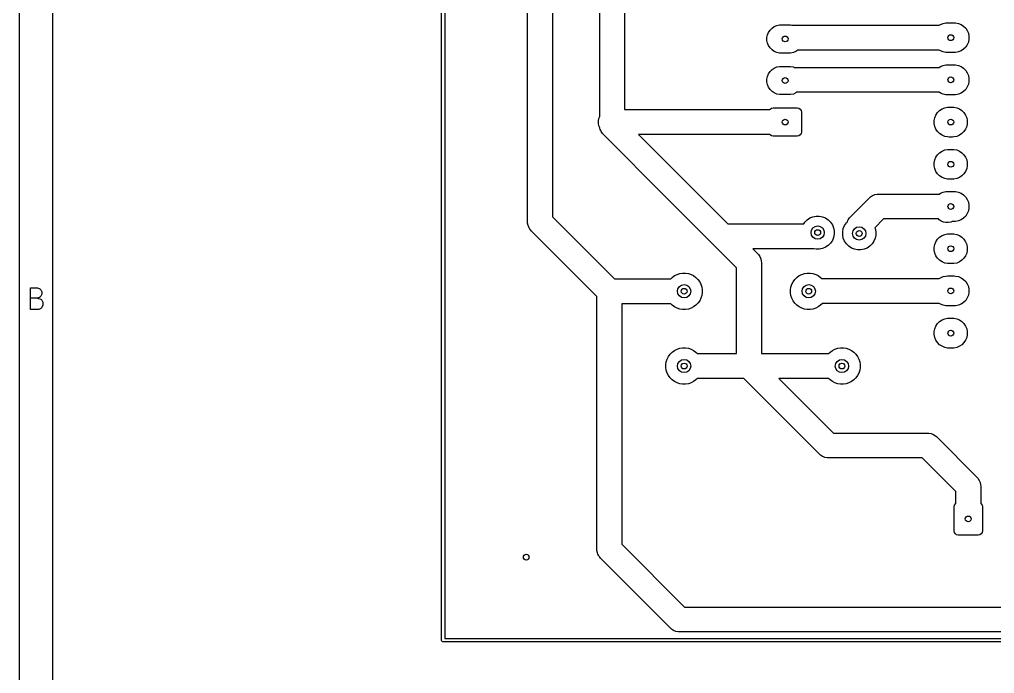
# Model space of a CAD drawing. Header units: inches. Extents: x 0.4 to 11.3, y -7.9 to -0.4.
# Drawn here: x 0.394 to 2.704, y -4.232 to -2.683 of the extents above; entities that cross this region are included whole.
import ezdxf

# ---------------------------------------------------------------- set-up
doc = ezdxf.new("R2010")
doc.units = ezdxf.units.IN
doc.header["$MEASUREMENT"] = 0
doc.layers.add('F.Cu', color=13, linetype='CONTINUOUS', true_color=0xc83434)

msp = doc.modelspace()

# ---------------------------------------------------------------- linework, layer by layer
at = {"layer": 'BLACK', "linetype": 'CONTINUOUS'}
for p, q in [((0.3937, -7.8743), (0.3937, -0.3937)), ((0.4724, -7.7956), (0.4724, -0.4724)), ((0.4197, -3.3698), (0.4197, -3.3186)), ((0.4197, -3.3186), (0.4367, -3.3186)), ((0.4367, -3.3186), (0.4416, -3.3211)), ((0.4416, -3.3211), (0.444, -3.3235)), ((0.444, -3.3235), (0.4465, -3.3284)), ((0.4367, -3.343), (0.4197, -3.343)), ((0.4416, -3.3406), (0.4367, -3.343)), ((0.4367, -3.343), (0.444, -3.3455)), ((0.444, -3.3381), (0.4416, -3.3406)), ((0.4465, -3.3333), (0.444, -3.3381)), ((0.444, -3.3455), (0.4465, -3.3479)), ((0.4465, -3.3284), (0.4465, -3.3333)), ((0.4465, -3.3479), (0.4489, -3.3528)), ((0.4392, -3.3698), (0.4197, -3.3698)), ((0.444, -3.3674), (0.4392, -3.3698)), ((0.4465, -3.365), (0.444, -3.3674)), ((0.4489, -3.3601), (0.4465, -3.365)), ((0.4489, -3.3528), (0.4489, -3.3601))]:
    msp.add_line(p, q, dxfattribs=at)
at = {"layer": 'F.Cu', "linetype": 'CONTINUOUS'}
for p, q in [((1.3937, -4.1535), (1.3937, -1.3976)), ((1.4016, -1.4016), (1.4016, -4.1496)), ((1.7685, -2.9129), (1.7685, -2.1606)), ((1.8276, -2.1729), (1.8276, -2.8965)), ((1.5976, -3.1626), (1.5976, -2.6315)), ((1.6567, -2.6315), (1.6567, -3.1504)), ((2.1768, -2.7033), (2.1823, -2.6996)), ((2.1823, -2.6996), (2.1883, -2.6971)), ((2.1883, -2.6971), (2.1948, -2.6958)), ((2.1948, -2.6958), (2.198, -2.6957)), ((2.198, -2.6957), (2.2177, -2.6957)), ((2.2177, -2.6957), (2.221, -2.6958)), ((2.221, -2.6958), (2.2241, -2.6965)), ((2.2241, -2.6965), (2.5732, -2.6965)), ((2.5732, -2.6965), (2.5758, -2.6947)), ((2.5758, -2.6947), (2.5822, -2.6921)), ((2.5822, -2.6921), (2.589, -2.6907)), ((2.589, -2.6907), (2.5925, -2.6906)), ((2.5925, -2.6906), (2.6083, -2.6906)), ((2.6083, -2.6906), (2.6117, -2.6907)), ((2.6117, -2.6907), (2.6186, -2.6921)), ((2.6186, -2.6921), (2.625, -2.6947)), ((2.625, -2.6947), (2.6307, -2.6986)), ((2.6307, -2.6986), (2.6357, -2.7035)), ((2.1647, -2.7259), (2.166, -2.7194)), ((2.1647, -2.7324), (2.1647, -2.7259)), ((2.166, -2.7194), (2.1685, -2.7134)), ((2.1685, -2.7134), (2.1722, -2.7079)), ((2.1722, -2.7079), (2.1768, -2.7033)), ((2.6357, -2.7035), (2.6395, -2.7093)), ((2.6395, -2.7093), (2.6422, -2.7157)), ((2.6422, -2.7157), (2.6435, -2.7225)), ((2.6435, -2.7225), (2.6435, -2.7295)), ((2.166, -2.7388), (2.1647, -2.7324)), ((2.1685, -2.7449), (2.166, -2.7388)), ((2.1722, -2.7504), (2.1685, -2.7449)), ((2.6357, -2.7485), (2.6307, -2.7534)), ((2.6395, -2.7427), (2.6357, -2.7485)), ((2.6422, -2.7363), (2.6395, -2.7427)), ((2.6435, -2.7295), (2.6422, -2.7363)), ((2.1768, -2.755), (2.1722, -2.7504)), ((2.1823, -2.7586), (2.1768, -2.755)), ((2.1883, -2.7612), (2.1823, -2.7586)), ((2.1948, -2.7624), (2.1883, -2.7612)), ((2.198, -2.7626), (2.1948, -2.7624)), ((2.2177, -2.7626), (2.198, -2.7626)), ((2.221, -2.7624), (2.2177, -2.7626)), ((2.2274, -2.7612), (2.221, -2.7624)), ((2.2335, -2.7586), (2.2274, -2.7612)), ((2.2382, -2.7555), (2.2335, -2.7586)), ((2.5732, -2.7555), (2.2382, -2.7555)), ((2.5758, -2.7572), (2.5732, -2.7555)), ((2.5822, -2.7599), (2.5758, -2.7572)), ((2.589, -2.7612), (2.5822, -2.7599)), ((2.5925, -2.7614), (2.589, -2.7612)), ((2.6083, -2.7614), (2.5925, -2.7614)), ((2.6117, -2.7612), (2.6083, -2.7614)), ((2.6186, -2.7599), (2.6117, -2.7612)), ((2.625, -2.7572), (2.6186, -2.7599)), ((2.6307, -2.7534), (2.625, -2.7572)), ((2.1883, -2.7955), (2.1948, -2.7943)), ((2.1948, -2.7943), (2.198, -2.7941)), ((2.198, -2.7941), (2.2177, -2.7941)), ((2.2177, -2.7941), (2.221, -2.7943)), ((2.221, -2.7943), (2.2274, -2.7955)), ((2.5732, -2.7965), (2.5758, -2.7947)), ((2.5758, -2.7947), (2.5822, -2.7921)), ((2.5822, -2.7921), (2.589, -2.7907)), ((2.589, -2.7907), (2.5925, -2.7906)), ((2.5925, -2.7906), (2.6083, -2.7906)), ((2.6083, -2.7906), (2.6117, -2.7907)), ((2.6117, -2.7907), (2.6186, -2.7921)), ((2.6186, -2.7921), (2.625, -2.7947)), ((2.625, -2.7947), (2.6307, -2.7986)), ((2.1647, -2.8243), (2.166, -2.8178)), ((2.166, -2.8178), (2.1685, -2.8118)), ((2.1685, -2.8118), (2.1722, -2.8063)), ((2.1722, -2.8063), (2.1768, -2.8017)), ((2.1768, -2.8017), (2.1823, -2.798)), ((2.1823, -2.798), (2.1883, -2.7955)), ((2.2274, -2.7955), (2.2297, -2.7965)), ((2.2297, -2.7965), (2.5732, -2.7965)), ((2.6307, -2.7986), (2.6357, -2.8035)), ((2.6357, -2.8035), (2.6395, -2.8093)), ((2.6395, -2.8093), (2.6422, -2.8157)), ((2.6422, -2.8157), (2.6435, -2.8225)), ((2.1647, -2.8308), (2.1647, -2.8243)), ((2.166, -2.8373), (2.1647, -2.8308)), ((2.1685, -2.8433), (2.166, -2.8373)), ((2.6422, -2.8363), (2.6395, -2.8427)), ((2.6435, -2.8295), (2.6422, -2.8363)), ((2.6435, -2.8225), (2.6435, -2.8295)), ((2.1722, -2.8488), (2.1685, -2.8433)), ((2.1768, -2.8534), (2.1722, -2.8488)), ((2.1823, -2.8571), (2.1768, -2.8534)), ((2.1883, -2.8596), (2.1823, -2.8571)), ((2.1948, -2.8609), (2.1883, -2.8596)), ((2.198, -2.861), (2.1948, -2.8609)), ((2.2177, -2.861), (2.198, -2.861)), ((2.221, -2.8609), (2.2177, -2.861)), ((2.2274, -2.8596), (2.221, -2.8609)), ((2.2335, -2.8571), (2.2274, -2.8596)), ((2.2358, -2.8555), (2.2335, -2.8571)), ((2.5732, -2.8555), (2.2358, -2.8555)), ((2.5758, -2.8572), (2.5732, -2.8555)), ((2.5822, -2.8599), (2.5758, -2.8572)), ((2.589, -2.8612), (2.5822, -2.8599)), ((2.5925, -2.8614), (2.589, -2.8612)), ((2.6083, -2.8614), (2.5925, -2.8614)), ((2.6117, -2.8612), (2.6083, -2.8614)), ((2.6186, -2.8599), (2.6117, -2.8612)), ((2.625, -2.8572), (2.6186, -2.8599)), ((2.6307, -2.8534), (2.625, -2.8572)), ((2.6357, -2.8485), (2.6307, -2.8534)), ((2.6395, -2.8427), (2.6357, -2.8485)), ((1.8276, -2.8965), (2.1717, -2.8965)), ((2.1717, -2.8965), (2.1724, -2.8954)), ((2.1724, -2.8954), (2.1756, -2.8933)), ((2.1756, -2.8933), (2.1793, -2.8925)), ((2.1793, -2.8925), (2.2364, -2.8925)), ((2.2364, -2.8925), (2.2402, -2.8933)), ((2.2402, -2.8933), (2.2434, -2.8954)), ((2.2434, -2.8954), (2.2455, -2.8986)), ((2.2455, -2.8986), (2.2463, -2.9024)), ((2.2463, -2.9024), (2.2463, -2.9496)), ((2.5625, -2.9157), (2.5652, -2.9093)), ((2.5652, -2.9093), (2.5691, -2.9035)), ((2.5691, -2.9035), (2.574, -2.8986)), ((2.574, -2.8986), (2.5798, -2.8947)), ((2.5798, -2.8947), (2.5862, -2.8921)), ((2.5862, -2.8921), (2.593, -2.8907)), ((2.593, -2.8907), (2.5965, -2.8906)), ((2.5965, -2.8906), (2.6043, -2.8906)), ((2.6043, -2.8906), (2.6078, -2.8907)), ((2.6078, -2.8907), (2.6146, -2.8921)), ((2.6146, -2.8921), (2.621, -2.8947)), ((2.621, -2.8947), (2.6268, -2.8986)), ((2.6268, -2.8986), (2.6317, -2.9035)), ((2.6317, -2.9035), (2.6356, -2.9093)), ((2.6356, -2.9093), (2.6382, -2.9157)), ((1.7655, -2.9231), (1.7666, -2.9174)), ((1.7655, -2.9289), (1.7655, -2.9231)), ((1.7666, -2.9346), (1.7655, -2.9289)), ((1.7666, -2.9174), (1.7685, -2.9129)), ((2.5612, -2.9225), (2.5625, -2.9157)), ((2.5612, -2.9295), (2.5612, -2.9225)), ((2.5625, -2.9363), (2.5612, -2.9295)), ((2.6382, -2.9157), (2.6396, -2.9225)), ((2.6396, -2.9295), (2.6382, -2.9363)), ((2.6396, -2.9225), (2.6396, -2.9295)), ((1.7688, -2.9399), (1.7666, -2.9346)), ((1.7692, -2.9405), (1.7688, -2.9399)), ((1.7698, -2.9432), (1.7692, -2.9405)), ((1.7711, -2.9463), (1.7698, -2.9432)), ((1.772, -2.9486), (1.7711, -2.9463)), ((1.7752, -2.9534), (1.772, -2.9486)), ((1.7772, -2.9555), (1.7752, -2.9534)), ((1.7752, -2.9534), (1.7752, -2.9534)), ((1.9268, -3.1051), (1.7772, -2.9555)), ((2.1717, -2.9555), (1.8607, -2.9555)), ((1.8607, -2.9555), (1.9685, -3.0634)), ((2.1724, -2.9566), (2.1717, -2.9555)), ((2.1756, -2.9587), (2.1724, -2.9566)), ((2.2434, -2.9566), (2.2402, -2.9587)), ((2.2455, -2.9534), (2.2434, -2.9566)), ((2.2463, -2.9496), (2.2455, -2.9534)), ((2.5652, -2.9427), (2.5625, -2.9363)), ((2.5691, -2.9485), (2.5652, -2.9427)), ((2.574, -2.9534), (2.5691, -2.9485)), ((2.5798, -2.9572), (2.574, -2.9534)), ((2.6268, -2.9534), (2.621, -2.9572)), ((2.6317, -2.9485), (2.6268, -2.9534)), ((2.6356, -2.9427), (2.6317, -2.9485)), ((2.6382, -2.9363), (2.6356, -2.9427)), ((2.1793, -2.9594), (2.1756, -2.9587)), ((2.2364, -2.9594), (2.1793, -2.9594)), ((2.2402, -2.9587), (2.2364, -2.9594)), ((2.5862, -2.9599), (2.5798, -2.9572)), ((2.593, -2.9612), (2.5862, -2.9599)), ((2.5965, -2.9614), (2.593, -2.9612)), ((2.6043, -2.9614), (2.5965, -2.9614)), ((2.6078, -2.9612), (2.6043, -2.9614)), ((2.6146, -2.9599), (2.6078, -2.9612)), ((2.621, -2.9572), (2.6146, -2.9599)), ((2.5691, -3.0035), (2.574, -2.9986)), ((2.574, -2.9986), (2.5798, -2.9947)), ((2.5798, -2.9947), (2.5862, -2.9921)), ((2.5862, -2.9921), (2.593, -2.9907)), ((2.593, -2.9907), (2.5965, -2.9906)), ((2.5965, -2.9906), (2.6043, -2.9906)), ((2.6043, -2.9906), (2.6078, -2.9907)), ((2.6078, -2.9907), (2.6146, -2.9921)), ((2.6146, -2.9921), (2.621, -2.9947)), ((2.621, -2.9947), (2.6268, -2.9986)), ((2.6268, -2.9986), (2.6317, -3.0035)), ((2.5612, -3.0225), (2.5625, -3.0157)), ((2.5612, -3.0295), (2.5612, -3.0225)), ((2.5625, -3.0157), (2.5652, -3.0093)), ((2.5652, -3.0093), (2.5691, -3.0035)), ((2.6317, -3.0035), (2.6356, -3.0093)), ((2.6356, -3.0093), (2.6382, -3.0157)), ((2.6382, -3.0157), (2.6396, -3.0225)), ((2.6396, -3.0225), (2.6396, -3.0295)), ((2.5625, -3.0363), (2.5612, -3.0295)), ((2.5652, -3.0427), (2.5625, -3.0363)), ((2.5691, -3.0485), (2.5652, -3.0427)), ((2.574, -3.0534), (2.5691, -3.0485)), ((2.6317, -3.0485), (2.6268, -3.0534)), ((2.6356, -3.0427), (2.6317, -3.0485)), ((2.6382, -3.0363), (2.6356, -3.0427)), ((2.6396, -3.0295), (2.6382, -3.0363)), ((1.9685, -3.0634), (2.0707, -3.1655)), ((2.5798, -3.0572), (2.574, -3.0534)), ((2.5862, -3.0599), (2.5798, -3.0572)), ((2.593, -3.0612), (2.5862, -3.0599)), ((2.5965, -3.0614), (2.593, -3.0612)), ((2.6043, -3.0614), (2.5965, -3.0614)), ((2.6078, -3.0612), (2.6043, -3.0614)), ((2.6146, -3.0599), (2.6078, -3.0612)), ((2.621, -3.0572), (2.6146, -3.0599)), ((2.6268, -3.0534), (2.621, -3.0572)), ((2.5732, -3.0965), (2.5758, -3.0947)), ((2.5758, -3.0947), (2.5822, -3.0921)), ((2.5822, -3.0921), (2.589, -3.0907)), ((2.589, -3.0907), (2.5925, -3.0906)), ((2.5925, -3.0906), (2.6083, -3.0906)), ((2.6083, -3.0906), (2.6117, -3.0907)), ((2.6117, -3.0907), (2.6186, -3.0921)), ((2.6186, -3.0921), (2.625, -3.0947)), ((2.625, -3.0947), (2.6307, -3.0986)), ((2.0289, -3.2073), (1.9268, -3.1051)), ((2.3626, -3.1504), (2.4079, -3.1051)), ((2.4079, -3.1051), (2.41, -3.1032)), ((2.41, -3.1032), (2.4129, -3.1012)), ((2.4129, -3.1012), (2.4148, -3.0999)), ((2.4148, -3.0999), (2.417, -3.099)), ((2.417, -3.099), (2.4202, -3.0977)), ((2.4202, -3.0977), (2.4258, -3.0966)), ((2.4258, -3.0966), (2.4287, -3.0965)), ((2.4287, -3.0965), (2.5732, -3.0965)), ((2.6307, -3.0986), (2.6357, -3.1035)), ((2.6357, -3.1035), (2.6395, -3.1093)), ((2.6395, -3.1093), (2.6422, -3.1157)), ((2.6422, -3.1157), (2.6435, -3.1225)), ((2.6422, -3.1363), (2.6395, -3.1427)), ((2.6435, -3.1295), (2.6422, -3.1363)), ((2.6435, -3.1225), (2.6435, -3.1295)), ((1.5978, -3.1655), (1.5976, -3.1626)), ((1.6567, -3.1504), (1.8036, -3.2972)), ((2.2519, -3.1669), (2.2546, -3.1628)), ((2.2546, -3.1628), (2.2601, -3.1574)), ((2.2601, -3.1574), (2.2665, -3.1531)), ((2.2665, -3.1531), (2.2736, -3.1501)), ((2.2736, -3.1501), (2.2812, -3.1486)), ((2.2812, -3.1486), (2.2889, -3.1486)), ((2.2889, -3.1486), (2.2965, -3.1501)), ((2.2965, -3.1501), (2.3036, -3.1531)), ((2.3036, -3.1531), (2.31, -3.1574)), ((2.31, -3.1574), (2.3155, -3.1628)), ((2.3155, -3.1628), (2.3198, -3.1692)), ((2.3487, -3.1712), (2.353, -3.1648)), ((2.353, -3.1648), (2.3553, -3.1626)), ((2.3553, -3.1626), (2.3566, -3.1593)), ((2.3566, -3.1593), (2.3574, -3.1573)), ((2.3574, -3.1573), (2.3606, -3.1525)), ((2.3606, -3.1525), (2.3626, -3.1504)), ((2.441, -3.1555), (2.4203, -3.1762)), ((2.571, -3.1555), (2.441, -3.1555)), ((2.573, -3.1575), (2.571, -3.1555)), ((2.5778, -3.1607), (2.573, -3.1575)), ((2.5832, -3.1629), (2.5778, -3.1607)), ((2.5888, -3.164), (2.5832, -3.1629)), ((2.5946, -3.164), (2.5888, -3.164)), ((2.6003, -3.1629), (2.5946, -3.164)), ((2.6039, -3.1614), (2.6003, -3.1629)), ((2.6083, -3.1614), (2.6039, -3.1614)), ((2.6117, -3.1612), (2.6083, -3.1614)), ((2.6186, -3.1599), (2.6117, -3.1612)), ((2.625, -3.1572), (2.6186, -3.1599)), ((2.6307, -3.1534), (2.625, -3.1572)), ((2.6357, -3.1485), (2.6307, -3.1534)), ((2.6395, -3.1427), (2.6357, -3.1485)), ((1.5989, -3.1712), (1.5978, -3.1655)), ((1.5995, -3.1725), (1.5989, -3.1712)), ((1.6011, -3.1765), (1.5995, -3.1725)), ((1.604, -3.1809), (1.6011, -3.1765)), ((1.6043, -3.1813), (1.604, -3.1809)), ((1.6063, -3.1835), (1.6043, -3.1813)), ((1.7618, -3.339), (1.6063, -3.1835)), ((2.0707, -3.1655), (2.0721, -3.1669)), ((2.0721, -3.1669), (2.2519, -3.1669)), ((2.3198, -3.1692), (2.3227, -3.1764)), ((2.3227, -3.1764), (2.3242, -3.1839)), ((2.3242, -3.1839), (2.3242, -3.1917)), ((2.3443, -3.1859), (2.3458, -3.1783)), ((2.3443, -3.1936), (2.3443, -3.1859)), ((2.3458, -3.1783), (2.3487, -3.1712)), ((2.4203, -3.1762), (2.4211, -3.1783)), ((2.4211, -3.1783), (2.4226, -3.1859)), ((2.4226, -3.1859), (2.4226, -3.1936)), ((2.0925, -3.2709), (2.0289, -3.2073)), ((2.3198, -3.2064), (2.3155, -3.2128)), ((2.3227, -3.1992), (2.3198, -3.2064)), ((2.3242, -3.1917), (2.3227, -3.1992)), ((2.3458, -3.2012), (2.3443, -3.1936)), ((2.3487, -3.2083), (2.3458, -3.2012)), ((2.353, -3.2147), (2.3487, -3.2083)), ((2.4182, -3.2083), (2.4139, -3.2147)), ((2.4211, -3.2012), (2.4182, -3.2083)), ((2.4226, -3.1936), (2.4211, -3.2012)), ((2.5625, -3.2157), (2.5652, -3.2093)), ((2.5652, -3.2093), (2.5691, -3.2035)), ((2.5691, -3.2035), (2.574, -3.1986)), ((2.574, -3.1986), (2.5798, -3.1947)), ((2.5798, -3.1947), (2.5862, -3.1921)), ((2.5862, -3.1921), (2.593, -3.1907)), ((2.593, -3.1907), (2.5965, -3.1906)), ((2.5965, -3.1906), (2.6043, -3.1906)), ((2.6043, -3.1906), (2.6078, -3.1907)), ((2.6078, -3.1907), (2.6146, -3.1921)), ((2.6146, -3.1921), (2.621, -3.1947)), ((2.621, -3.1947), (2.6268, -3.1986)), ((2.6268, -3.1986), (2.6317, -3.2035)), ((2.6317, -3.2035), (2.6356, -3.2093)), ((2.6356, -3.2093), (2.6382, -3.2157)), ((2.2762, -3.226), (2.1311, -3.226)), ((2.1311, -3.226), (2.1429, -3.2378)), ((2.2812, -3.227), (2.2762, -3.226)), ((2.2889, -3.227), (2.2812, -3.227)), ((2.2965, -3.2255), (2.2889, -3.227)), ((2.3036, -3.2225), (2.2965, -3.2255)), ((2.31, -3.2182), (2.3036, -3.2225)), ((2.3155, -3.2128), (2.31, -3.2182)), ((2.3585, -3.2202), (2.353, -3.2147)), ((2.3649, -3.2245), (2.3585, -3.2202)), ((2.372, -3.2274), (2.3649, -3.2245)), ((2.3796, -3.2289), (2.372, -3.2274)), ((2.3873, -3.2289), (2.3796, -3.2289)), ((2.3949, -3.2274), (2.3873, -3.2289)), ((2.402, -3.2245), (2.3949, -3.2274)), ((2.4084, -3.2202), (2.402, -3.2245)), ((2.4139, -3.2147), (2.4084, -3.2202)), ((2.5612, -3.2225), (2.5625, -3.2157)), ((2.5612, -3.2295), (2.5612, -3.2225)), ((2.5625, -3.2363), (2.5612, -3.2295)), ((2.6382, -3.2157), (2.6396, -3.2225)), ((2.6396, -3.2295), (2.6382, -3.2363)), ((2.6396, -3.2225), (2.6396, -3.2295)), ((2.1429, -3.2378), (2.1449, -3.2399)), ((2.1449, -3.2399), (2.1481, -3.2447)), ((2.1481, -3.2447), (2.1481, -3.2447)), ((2.1481, -3.2447), (2.1503, -3.2501)), ((2.1503, -3.2501), (2.1514, -3.2558)), ((2.1514, -3.2558), (2.1516, -3.2587)), ((2.5652, -3.2427), (2.5625, -3.2363)), ((2.5691, -3.2485), (2.5652, -3.2427)), ((2.574, -3.2534), (2.5691, -3.2485)), ((2.5798, -3.2572), (2.574, -3.2534)), ((2.5862, -3.2599), (2.5798, -3.2572)), ((2.621, -3.2572), (2.6146, -3.2599)), ((2.6268, -3.2534), (2.621, -3.2572)), ((2.6317, -3.2485), (2.6268, -3.2534)), ((2.6356, -3.2427), (2.6317, -3.2485)), ((2.6382, -3.2363), (2.6356, -3.2427)), ((2.0925, -3.4744), (2.0925, -3.2709)), ((2.1516, -3.2587), (2.1516, -3.4744)), ((2.593, -3.2612), (2.5862, -3.2599)), ((2.5965, -3.2614), (2.593, -3.2612)), ((2.6043, -3.2614), (2.5965, -3.2614)), ((2.6078, -3.2612), (2.6043, -3.2614)), ((2.6146, -3.2599), (2.6078, -3.2612)), ((1.8036, -3.2972), (1.937, -3.2972)), ((1.937, -3.2972), (1.9404, -3.2938)), ((1.9404, -3.2938), (1.9459, -3.2898)), ((1.9459, -3.2898), (1.9519, -3.2868)), ((1.9519, -3.2868), (1.9584, -3.2847)), ((1.9584, -3.2847), (1.9651, -3.2836)), ((1.9651, -3.2836), (1.9719, -3.2836)), ((1.9719, -3.2836), (1.9786, -3.2847)), ((1.9786, -3.2847), (1.9851, -3.2868)), ((1.9851, -3.2868), (1.9911, -3.2898)), ((1.9911, -3.2898), (1.9966, -3.2938)), ((1.9966, -3.2938), (2.0014, -3.2986)), ((2.0014, -3.2986), (2.0054, -3.3041)), ((2.2269, -3.3041), (2.2308, -3.2986)), ((2.2308, -3.2986), (2.2357, -3.2938)), ((2.2357, -3.2938), (2.2412, -3.2898)), ((2.2412, -3.2898), (2.2472, -3.2868)), ((2.2472, -3.2868), (2.2537, -3.2847)), ((2.2537, -3.2847), (2.2604, -3.2836)), ((2.2604, -3.2836), (2.2672, -3.2836)), ((2.2672, -3.2836), (2.2739, -3.2847)), ((2.2739, -3.2847), (2.2804, -3.2868)), ((2.2804, -3.2868), (2.2864, -3.2898)), ((2.2864, -3.2898), (2.2919, -3.2938)), ((2.2919, -3.2938), (2.2945, -3.2965)), ((2.2945, -3.2965), (2.5732, -3.2965)), ((2.5732, -3.2965), (2.5758, -3.2947)), ((2.5758, -3.2947), (2.5822, -3.2921)), ((2.5822, -3.2921), (2.589, -3.2907)), ((2.589, -3.2907), (2.5925, -3.2906)), ((2.5925, -3.2906), (2.6083, -3.2906)), ((2.6083, -3.2906), (2.6117, -3.2907)), ((2.6117, -3.2907), (2.6186, -3.2921)), ((2.6186, -3.2921), (2.625, -3.2947)), ((2.625, -3.2947), (2.6307, -3.2986)), ((2.6307, -3.2986), (2.6357, -3.3035)), ((2.6357, -3.3035), (2.6395, -3.3093)), ((2.0054, -3.3041), (2.0085, -3.3102)), ((2.0085, -3.3102), (2.0106, -3.3167)), ((2.0106, -3.3167), (2.0117, -3.3234)), ((2.0117, -3.3234), (2.0117, -3.3302)), ((2.2206, -3.3234), (2.2217, -3.3167)), ((2.2206, -3.3302), (2.2206, -3.3234)), ((2.2217, -3.3167), (2.2238, -3.3102)), ((2.2238, -3.3102), (2.2269, -3.3041)), ((2.6395, -3.3093), (2.6422, -3.3157)), ((2.6422, -3.3157), (2.6435, -3.3225)), ((2.6435, -3.3225), (2.6435, -3.3295)), ((1.7618, -3.9382), (1.7618, -3.339)), ((2.0054, -3.3494), (2.0014, -3.3549)), ((2.0085, -3.3433), (2.0054, -3.3494)), ((2.0106, -3.3369), (2.0085, -3.3433)), ((2.0117, -3.3302), (2.0106, -3.3369)), ((2.2217, -3.3369), (2.2206, -3.3302)), ((2.2238, -3.3433), (2.2217, -3.3369)), ((2.2269, -3.3494), (2.2238, -3.3433)), ((2.2308, -3.3549), (2.2269, -3.3494)), ((2.6357, -3.3485), (2.6307, -3.3534)), ((2.6395, -3.3427), (2.6357, -3.3485)), ((2.6422, -3.3363), (2.6395, -3.3427)), ((2.6435, -3.3295), (2.6422, -3.3363)), ((1.937, -3.3563), (1.8209, -3.3563)), ((1.8209, -3.3563), (1.8209, -3.926)), ((1.9404, -3.3597), (1.937, -3.3563)), ((1.9459, -3.3637), (1.9404, -3.3597)), ((1.9519, -3.3668), (1.9459, -3.3637)), ((1.9584, -3.3689), (1.9519, -3.3668)), ((1.9651, -3.3699), (1.9584, -3.3689)), ((1.9719, -3.3699), (1.9651, -3.3699)), ((1.9786, -3.3689), (1.9719, -3.3699)), ((1.9851, -3.3668), (1.9786, -3.3689)), ((1.9911, -3.3637), (1.9851, -3.3668)), ((1.9966, -3.3597), (1.9911, -3.3637)), ((2.0014, -3.3549), (1.9966, -3.3597)), ((2.2357, -3.3597), (2.2308, -3.3549)), ((2.2412, -3.3637), (2.2357, -3.3597)), ((2.2472, -3.3668), (2.2412, -3.3637)), ((2.2537, -3.3689), (2.2472, -3.3668)), ((2.2604, -3.3699), (2.2537, -3.3689)), ((2.2672, -3.3699), (2.2604, -3.3699)), ((2.2739, -3.3689), (2.2672, -3.3699)), ((2.2804, -3.3668), (2.2739, -3.3689)), ((2.2864, -3.3637), (2.2804, -3.3668)), ((2.2919, -3.3597), (2.2864, -3.3637)), ((2.2961, -3.3555), (2.2919, -3.3597)), ((2.5732, -3.3555), (2.2961, -3.3555)), ((2.5758, -3.3572), (2.5732, -3.3555)), ((2.5822, -3.3599), (2.5758, -3.3572)), ((2.589, -3.3612), (2.5822, -3.3599)), ((2.5925, -3.3614), (2.589, -3.3612)), ((2.6083, -3.3614), (2.5925, -3.3614)), ((2.6117, -3.3612), (2.6083, -3.3614)), ((2.6186, -3.3599), (2.6117, -3.3612)), ((2.625, -3.3572), (2.6186, -3.3599)), ((2.6307, -3.3534), (2.625, -3.3572)), ((2.574, -3.3986), (2.5798, -3.3947)), ((2.5798, -3.3947), (2.5862, -3.3921)), ((2.5862, -3.3921), (2.593, -3.3907)), ((2.593, -3.3907), (2.5965, -3.3906)), ((2.5965, -3.3906), (2.6043, -3.3906)), ((2.6043, -3.3906), (2.6078, -3.3907)), ((2.6078, -3.3907), (2.6146, -3.3921)), ((2.6146, -3.3921), (2.621, -3.3947)), ((2.621, -3.3947), (2.6268, -3.3986)), ((2.5612, -3.4225), (2.5625, -3.4157)), ((2.5625, -3.4157), (2.5652, -3.4093)), ((2.5652, -3.4093), (2.5691, -3.4035)), ((2.5691, -3.4035), (2.574, -3.3986)), ((2.6268, -3.3986), (2.6317, -3.4035)), ((2.6317, -3.4035), (2.6356, -3.4093)), ((2.6356, -3.4093), (2.6382, -3.4157)), ((2.6382, -3.4157), (2.6396, -3.4225)), ((2.5612, -3.4295), (2.5612, -3.4225)), ((2.5625, -3.4363), (2.5612, -3.4295)), ((2.5652, -3.4427), (2.5625, -3.4363)), ((2.6382, -3.4363), (2.6356, -3.4427)), ((2.6396, -3.4295), (2.6382, -3.4363)), ((2.6396, -3.4225), (2.6396, -3.4295)), ((1.9459, -3.467), (1.9519, -3.4639)), ((1.9519, -3.4639), (1.9584, -3.4618)), ((1.9584, -3.4618), (1.9651, -3.4608)), ((1.9651, -3.4608), (1.9719, -3.4608)), ((1.9719, -3.4608), (1.9786, -3.4618)), ((1.9786, -3.4618), (1.9851, -3.4639)), ((1.9851, -3.4639), (1.9911, -3.467)), ((2.3199, -3.467), (2.3259, -3.4639)), ((2.3259, -3.4639), (2.3324, -3.4618)), ((2.3324, -3.4618), (2.3391, -3.4608)), ((2.3391, -3.4608), (2.3459, -3.4608)), ((2.3459, -3.4608), (2.3526, -3.4618)), ((2.3526, -3.4618), (2.3591, -3.4639)), ((2.3591, -3.4639), (2.3651, -3.467)), ((2.5691, -3.4485), (2.5652, -3.4427)), ((2.574, -3.4534), (2.5691, -3.4485)), ((2.5798, -3.4572), (2.574, -3.4534)), ((2.5862, -3.4599), (2.5798, -3.4572)), ((2.593, -3.4612), (2.5862, -3.4599)), ((2.5965, -3.4614), (2.593, -3.4612)), ((2.6043, -3.4614), (2.5965, -3.4614)), ((2.6078, -3.4612), (2.6043, -3.4614)), ((2.6146, -3.4599), (2.6078, -3.4612)), ((2.621, -3.4572), (2.6146, -3.4599)), ((2.6268, -3.4534), (2.621, -3.4572)), ((2.6317, -3.4485), (2.6268, -3.4534)), ((2.6356, -3.4427), (2.6317, -3.4485)), ((1.9264, -3.4938), (1.9285, -3.4874)), ((1.9285, -3.4874), (1.9316, -3.4813)), ((1.9316, -3.4813), (1.9356, -3.4758)), ((1.9356, -3.4758), (1.9404, -3.471)), ((1.9404, -3.471), (1.9459, -3.467)), ((1.9911, -3.467), (1.9966, -3.471)), ((1.9966, -3.471), (2, -3.4744)), ((2, -3.4744), (2.0925, -3.4744)), ((2.1516, -3.4744), (2.311, -3.4744)), ((2.311, -3.4744), (2.3144, -3.471)), ((2.3144, -3.471), (2.3199, -3.467)), ((2.3651, -3.467), (2.3706, -3.471)), ((2.3706, -3.471), (2.3755, -3.4758)), ((2.3755, -3.4758), (2.3794, -3.4813)), ((2.3794, -3.4813), (2.3825, -3.4874)), ((2.3825, -3.4874), (2.3846, -3.4938)), ((1.9253, -3.5005), (1.9264, -3.4938)), ((1.9253, -3.5073), (1.9253, -3.5005)), ((1.9264, -3.514), (1.9253, -3.5073)), ((2.3846, -3.4938), (2.3857, -3.5005)), ((2.3857, -3.5073), (2.3846, -3.514)), ((2.3857, -3.5005), (2.3857, -3.5073)), ((1.9285, -3.5205), (1.9264, -3.514)), ((1.9316, -3.5266), (1.9285, -3.5205)), ((1.9356, -3.5321), (1.9316, -3.5266)), ((1.9404, -3.5369), (1.9356, -3.5321)), ((2, -3.5335), (1.9966, -3.5369)), ((2.1098, -3.5335), (2, -3.5335)), ((2.2894, -3.713), (2.1098, -3.5335)), ((2.311, -3.5335), (2.1933, -3.5335)), ((2.1933, -3.5335), (2.3225, -3.6626)), ((2.3144, -3.5369), (2.311, -3.5335)), ((2.3755, -3.5321), (2.3706, -3.5369)), ((2.3794, -3.5266), (2.3755, -3.5321)), ((2.3825, -3.5205), (2.3794, -3.5266)), ((2.3846, -3.514), (2.3825, -3.5205)), ((1.9459, -3.5409), (1.9404, -3.5369)), ((1.9519, -3.5439), (1.9459, -3.5409)), ((1.9584, -3.546), (1.9519, -3.5439)), ((1.9651, -3.5471), (1.9584, -3.546)), ((1.9719, -3.5471), (1.9651, -3.5471)), ((1.9786, -3.546), (1.9719, -3.5471)), ((1.9851, -3.5439), (1.9786, -3.546)), ((1.9911, -3.5409), (1.9851, -3.5439)), ((1.9966, -3.5369), (1.9911, -3.5409)), ((2.3199, -3.5409), (2.3144, -3.5369)), ((2.3259, -3.5439), (2.3199, -3.5409)), ((2.3324, -3.546), (2.3259, -3.5439)), ((2.3391, -3.5471), (2.3324, -3.546)), ((2.3459, -3.5471), (2.3391, -3.5471)), ((2.3526, -3.546), (2.3459, -3.5471)), ((2.3591, -3.5439), (2.3526, -3.546)), ((2.3651, -3.5409), (2.3591, -3.5439)), ((2.3706, -3.5369), (2.3651, -3.5409)), ((2.3225, -3.6626), (2.5453, -3.6626)), ((2.5453, -3.6626), (2.5482, -3.6627)), ((2.5482, -3.6627), (2.5538, -3.6639)), ((2.5538, -3.6639), (2.557, -3.6652)), ((2.557, -3.6652), (2.5592, -3.6661)), ((2.5592, -3.6661), (2.5628, -3.6685)), ((2.5628, -3.6685), (2.564, -3.6693)), ((2.564, -3.6693), (2.5662, -3.6712)), ((2.5662, -3.6712), (2.6626, -3.7677)), ((2.2915, -3.715), (2.2894, -3.713)), ((2.2963, -3.7182), (2.2915, -3.715)), ((2.2985, -3.7191), (2.2963, -3.7182)), ((2.3017, -3.7204), (2.2985, -3.7191)), ((2.3073, -3.7215), (2.3017, -3.7204)), ((2.3102, -3.7217), (2.3073, -3.7215)), ((2.533, -3.7217), (2.3102, -3.7217)), ((2.6122, -3.8008), (2.533, -3.7217)), ((2.6626, -3.7677), (2.6646, -3.7699)), ((2.6646, -3.7699), (2.6678, -3.7747)), ((2.6678, -3.7747), (2.67, -3.78)), ((2.67, -3.78), (2.6711, -3.7857)), ((2.6711, -3.7857), (2.6713, -3.7886)), ((2.6713, -3.7886), (2.6713, -3.8299)), ((2.6122, -3.8299), (2.6122, -3.8008)), ((2.6083, -3.8376), (2.609, -3.8338)), ((2.609, -3.8338), (2.6112, -3.8306)), ((2.6112, -3.8306), (2.6122, -3.8299)), ((2.6713, -3.8299), (2.6723, -3.8306)), ((2.6723, -3.8306), (2.6744, -3.8338)), ((2.6744, -3.8338), (2.6752, -3.8376)), ((2.6083, -3.8947), (2.6083, -3.8376)), ((2.6752, -3.8376), (2.6752, -3.8947)), ((2.609, -3.8985), (2.6083, -3.8947)), ((2.6112, -3.9016), (2.609, -3.8985)), ((2.6143, -3.9038), (2.6112, -3.9016)), ((2.6181, -3.9045), (2.6143, -3.9038)), ((2.6691, -3.9038), (2.6654, -3.9045)), ((2.6723, -3.9016), (2.6691, -3.9038)), ((2.6744, -3.8985), (2.6723, -3.9016)), ((2.6752, -3.8947), (2.6744, -3.8985)), ((1.8209, -3.926), (1.9697, -4.0748)), ((2.6654, -3.9045), (2.6181, -3.9045)), ((1.762, -3.9411), (1.7618, -3.9382)), ((1.7631, -3.9468), (1.762, -3.9411)), ((1.7644, -3.9499), (1.7631, -3.9468)), ((1.7653, -3.9521), (1.7644, -3.9499)), ((1.7667, -3.9542), (1.7653, -3.9521)), ((1.7685, -3.9569), (1.7667, -3.9542)), ((1.7705, -3.9591), (1.7685, -3.9569)), ((1.9366, -4.1252), (1.7705, -3.9591)), ((1.9697, -4.0748), (2.3327, -4.0748)), ((2.3327, -4.0748), (2.8094, -4.0748)), ((1.9387, -4.1272), (1.9366, -4.1252)), ((1.9436, -4.1304), (1.9387, -4.1272)), ((1.9489, -4.1326), (1.9436, -4.1304)), ((1.9546, -4.1337), (1.9489, -4.1326)), ((1.9575, -4.1339), (1.9546, -4.1337)), ((2.3327, -4.1339), (1.9575, -4.1339)), ((2.8346, -4.1339), (2.3327, -4.1339)), ((1.3938, -4.1543), (1.3937, -4.1535)), ((1.3944, -4.1557), (1.3938, -4.1543)), ((1.3955, -4.1568), (1.3944, -4.1557)), ((1.3969, -4.1574), (1.3955, -4.1568)), ((1.3976, -4.1575), (1.3969, -4.1574)), ((5.3346, -4.1575), (1.3976, -4.1575)), ((1.4016, -4.1496), (5.3307, -4.1496))]:
    msp.add_line(p, q, dxfattribs=at)
at = {"layer": 'F.Cu'}
for centre, radius in [((2.2079, -2.7291), 0.00689), ((2.2079, -2.7291), 0.00689), ((2.6004, -2.726), 0.00689), ((2.6004, -2.726), 0.00689), ((2.2079, -2.8276), 0.00689), ((2.2079, -2.8276), 0.00689), ((2.6004, -2.826), 0.00689), ((2.6004, -2.826), 0.00689), ((2.2079, -2.926), 0.00689), ((2.2079, -2.926), 0.00689), ((2.6004, -2.926), 0.00689), ((2.6004, -2.926), 0.00689), ((2.6004, -3.026), 0.00689), ((2.6004, -3.026), 0.00689), ((2.6004, -3.126), 0.00689), ((2.6004, -3.126), 0.00689), ((2.285, -3.1878), 0.0157), ((2.285, -3.1878), 0.00689), ((2.3835, -3.1898), 0.0157), ((2.3835, -3.1898), 0.00689), ((2.6004, -3.226), 0.00689), ((2.6004, -3.226), 0.00689), ((1.9685, -3.3268), 0.0157), ((1.9685, -3.3268), 0.00689), ((2.2638, -3.3268), 0.0157), ((2.2638, -3.3268), 0.00689), ((2.6004, -3.326), 0.00689), ((2.6004, -3.326), 0.00689), ((2.6004, -3.426), 0.00689), ((2.6004, -3.426), 0.00689), ((1.9685, -3.5039), 0.0157), ((2.3425, -3.5039), 0.0157), ((1.9685, -3.5039), 0.00689), ((2.3425, -3.5039), 0.00689), ((2.6417, -3.8661), 0.00689), ((2.6417, -3.8661), 0.00689), ((1.5945, -3.9567), 0.00689), ((1.5945, -3.9567), 0.00689)]:
    msp.add_circle(centre, radius, dxfattribs=at)

doc.saveas('drawing.dxf')
